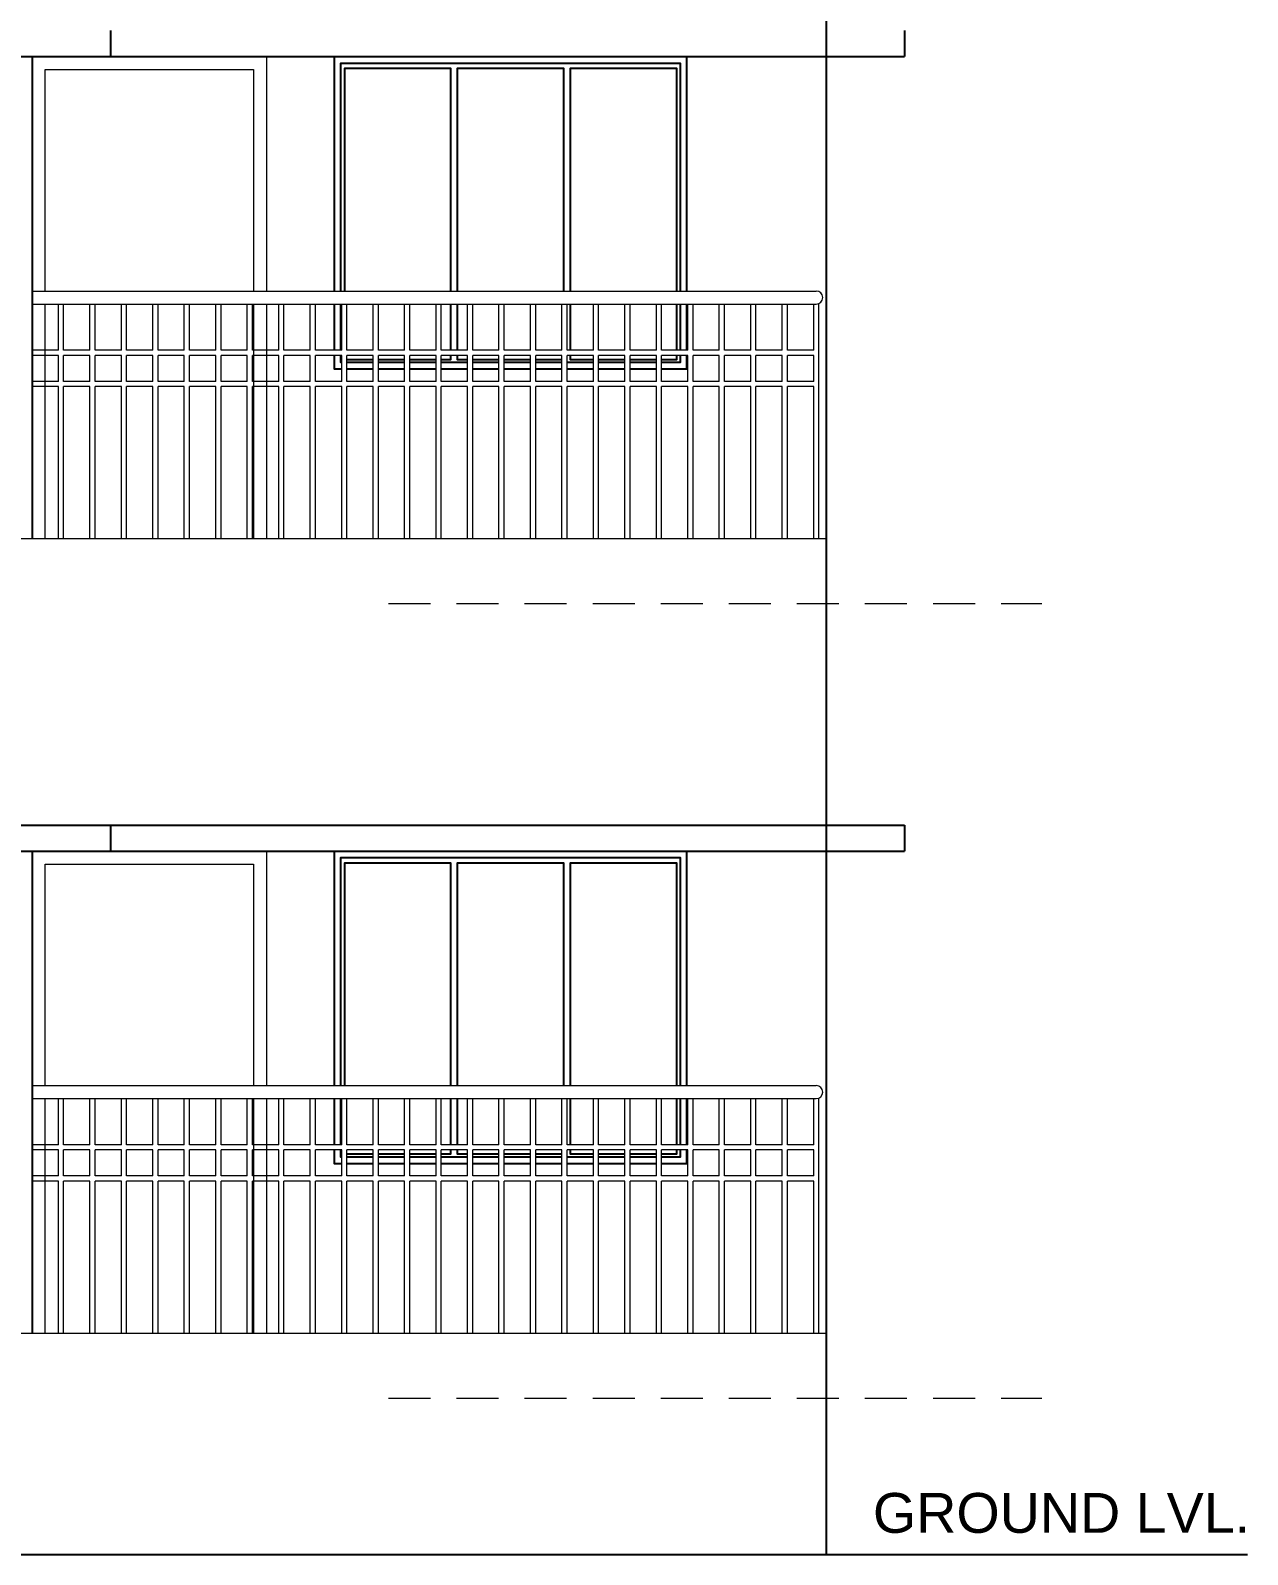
# Model space of a CAD drawing. Header units: metres. Extents: x -1441 to -394, y -133 to 518.
# Drawn here: x -1066.26 to -1061.59, y 33.94 to 39.79 of the extents above; entities that cross this region are included whole.
import ezdxf

# ---------------------------------------------------------------- set-up
doc = ezdxf.new("R2010")
doc.units = ezdxf.units.M
doc.header["$LTSCALE"] = 25.4
doc.linetypes.add('DASHED2', pattern=[9.525, 6.35, -3.175])
doc.layers.get('0').update_dxf_attribs({"linetype": 'CONTINUOUS'})
doc.layers.add('Railing', color=7, linetype='CONTINUOUS')
doc.styles.add('STYLE3', font='arial.ttf')

msp = doc.modelspace()

# ---------------------------------------------------------------- linework, layer by layer
at = {"color": 7}
for p, q in [((-1063.203, 42.7394), (-1063.203, 33.9394)), ((-1062.903, 39.7894), (-1062.903, 39.6894)), ((-1075.3926, 39.6894), (-1062.903, 39.6894)), ((-1063.203, 39.6894), (-1063.203, 33.9394)), ((-1063.203, 39.6894), (-1063.203, 36.7394)), ((-1075.3926, 36.7394), (-1062.903, 36.7394)), ((-1062.903, 36.7394), (-1062.903, 36.6394)), ((-1075.3926, 36.6394), (-1062.903, 36.6394)), ((-1063.203, 36.6394), (-1063.203, 33.9394)), ((-1091.9112, 33.9394), (-1061.5858, 33.9394))]:
    msp.add_line(p, q, dxfattribs=at)
at = {"color": 7, "linetype": 'Continuous'}
for p, q in [((-1065.951, 39.7894), (-1065.951, 39.6894)), ((-1066.251, 39.6894), (-1066.251, 37.8394)), ((-1065.951, 36.7394), (-1065.951, 36.6394)), ((-1066.251, 36.6394), (-1066.251, 34.7894))]:
    msp.add_line(p, q, dxfattribs=at)
at = {"color": 8, "lineweight": 13}
for p, q in [((-1066.251, 38.7894), (-1063.2411, 38.7894)), ((-1066.251, 38.7394), (-1063.2411, 38.7394)), ((-1068.8418, 37.8394), (-1066.251, 37.8394)), ((-1066.251, 37.8394), (-1063.203, 37.8394)), ((-1066.251, 35.7394), (-1063.2411, 35.7394)), ((-1066.251, 35.6894), (-1063.2411, 35.6894)), ((-1068.8418, 34.7894), (-1066.251, 34.7894)), ((-1066.251, 34.7894), (-1063.203, 34.7894))]:
    msp.add_line(p, q, dxfattribs=at)
at = {"color": 8, "linetype": 'DASHED2', "lineweight": 13, "ltscale": 0.001}
for p, q in [((-1064.8833, 37.5894), (-1062.3752, 37.5894)), ((-1064.8833, 34.5394), (-1062.3752, 34.5394))]:
    msp.add_line(p, q, dxfattribs=at)
at = {"color": 8, "linetype": 'Continuous', "lineweight": 13}
for points in [[(-1066.251, 38.7894), (-1066.251, 39.6894), (-1065.351, 39.6894), (-1065.351, 38.7894)], [(-1066.201, 38.7894), (-1066.201, 39.6394), (-1065.401, 39.6394), (-1065.401, 38.7894)], [(-1066.251, 37.8394), (-1066.251, 38.7394)], [(-1066.201, 37.8394), (-1066.201, 38.7394)], [(-1065.401, 38.7394), (-1065.401, 37.8394)], [(-1065.351, 38.7394), (-1065.351, 37.8394)], [(-1066.251, 35.7394), (-1066.251, 36.6394), (-1065.351, 36.6394), (-1065.351, 35.7394)], [(-1066.201, 35.7394), (-1066.201, 36.5894), (-1065.401, 36.5894), (-1065.401, 35.7394)], [(-1066.251, 34.7894), (-1066.251, 35.6894)], [(-1066.201, 34.7894), (-1066.201, 35.6894)], [(-1065.401, 35.6894), (-1065.401, 34.7894)], [(-1065.351, 35.6894), (-1065.351, 34.7894)]]:
    msp.add_lwpolyline(points, dxfattribs=at)
at = {"color": 38, "linetype": 'Continuous'}
for points in [[(-1065.0911, 38.7894), (-1065.0911, 39.6894), (-1063.7387, 39.6894), (-1063.7387, 38.7894)], [(-1065.0661, 38.7894), (-1065.0661, 39.6644), (-1063.7637, 39.6644), (-1063.7637, 38.7894)], [(-1065.0911, 38.5623), (-1065.0911, 38.7394)], [(-1065.0661, 38.5623), (-1065.0661, 38.7394)], [(-1063.7637, 38.7394), (-1063.7637, 38.5623)], [(-1063.7387, 38.7394), (-1063.7387, 38.5623)], [(-1065.063, 38.4894), (-1065.0911, 38.4894), (-1065.0911, 38.5423)], [(-1065.063, 38.5144), (-1065.0661, 38.5144), (-1065.0661, 38.5423)], [(-1064.9422, 38.5144), (-1065.043, 38.5144)], [(-1064.8215, 38.5144), (-1064.9222, 38.5144)], [(-1064.7007, 38.5144), (-1064.8015, 38.5144)], [(-1064.5799, 38.5144), (-1064.6807, 38.5144)], [(-1064.4591, 38.5144), (-1064.5599, 38.5144)], [(-1064.3383, 38.5144), (-1064.4391, 38.5144)], [(-1064.2175, 38.5144), (-1064.3183, 38.5144)], [(-1064.0967, 38.5144), (-1064.1975, 38.5144)], [(-1063.9759, 38.5144), (-1064.0767, 38.5144)], [(-1063.8551, 38.5144), (-1063.9559, 38.5144)], [(-1063.7387, 38.5423), (-1063.7387, 38.4894), (-1063.8351, 38.4894)], [(-1063.7637, 38.5423), (-1063.7637, 38.5144), (-1063.8351, 38.5144)], [(-1064.9422, 38.4894), (-1065.043, 38.4894)], [(-1064.8215, 38.4894), (-1064.9222, 38.4894)], [(-1064.7007, 38.4894), (-1064.8015, 38.4894)], [(-1064.5799, 38.4894), (-1064.6807, 38.4894)], [(-1064.4591, 38.4894), (-1064.5599, 38.4894)], [(-1064.3383, 38.4894), (-1064.4391, 38.4894)], [(-1064.2175, 38.4894), (-1064.3183, 38.4894)], [(-1064.0967, 38.4894), (-1064.1975, 38.4894)], [(-1063.9759, 38.4894), (-1064.0767, 38.4894)], [(-1063.8551, 38.4894), (-1063.9559, 38.4894)], [(-1065.0911, 35.7394), (-1065.0911, 36.6394), (-1063.7387, 36.6394), (-1063.7387, 35.7394)], [(-1065.0661, 35.7394), (-1065.0661, 36.6144), (-1063.7637, 36.6144), (-1063.7637, 35.7394)], [(-1065.0911, 35.5123), (-1065.0911, 35.6894)], [(-1065.0661, 35.5123), (-1065.0661, 35.6894)], [(-1063.7637, 35.6894), (-1063.7637, 35.5123)], [(-1063.7387, 35.6894), (-1063.7387, 35.5123)], [(-1065.063, 35.4394), (-1065.0911, 35.4394), (-1065.0911, 35.4923)], [(-1065.063, 35.4644), (-1065.0661, 35.4644), (-1065.0661, 35.4923)], [(-1064.9422, 35.4644), (-1065.043, 35.4644)], [(-1064.8215, 35.4644), (-1064.9222, 35.4644)], [(-1064.7007, 35.4644), (-1064.8015, 35.4644)], [(-1064.5799, 35.4644), (-1064.6807, 35.4644)], [(-1064.4591, 35.4644), (-1064.5599, 35.4644)], [(-1064.3383, 35.4644), (-1064.4391, 35.4644)], [(-1064.2175, 35.4644), (-1064.3183, 35.4644)], [(-1064.0967, 35.4644), (-1064.1975, 35.4644)], [(-1063.9759, 35.4644), (-1064.0767, 35.4644)], [(-1063.8551, 35.4644), (-1063.9559, 35.4644)], [(-1063.7387, 35.4923), (-1063.7387, 35.4394), (-1063.8351, 35.4394)], [(-1063.7637, 35.4923), (-1063.7637, 35.4644), (-1063.8351, 35.4644)], [(-1064.9422, 35.4394), (-1065.043, 35.4394)], [(-1064.8215, 35.4394), (-1064.9222, 35.4394)], [(-1064.7007, 35.4394), (-1064.8015, 35.4394)], [(-1064.5799, 35.4394), (-1064.6807, 35.4394)], [(-1064.4591, 35.4394), (-1064.5599, 35.4394)], [(-1064.3383, 35.4394), (-1064.4391, 35.4394)], [(-1064.2175, 35.4394), (-1064.3183, 35.4394)], [(-1064.0967, 35.4394), (-1064.1975, 35.4394)], [(-1063.9759, 35.4394), (-1064.0767, 35.4394)], [(-1063.8551, 35.4394), (-1063.9559, 35.4394)]]:
    msp.add_lwpolyline(points, dxfattribs=at)
at = {"color": 144, "linetype": 'Continuous'}
for points in [[(-1065.051, 38.7894), (-1065.051, 39.645), (-1064.6449, 39.645), (-1064.6449, 38.7894)], [(-1064.6178, 38.7894), (-1064.6178, 39.645), (-1064.2117, 39.645), (-1064.2117, 38.7894)], [(-1064.1842, 38.7894), (-1064.1842, 39.645), (-1063.7781, 39.645), (-1063.7781, 38.7894)], [(-1064.6449, 38.7394), (-1064.6449, 38.5623)], [(-1064.6178, 38.5623), (-1064.6178, 38.7394)], [(-1064.1842, 38.5623), (-1064.1842, 38.7394)], [(-1063.7781, 38.7394), (-1063.7781, 38.5623)], [(-1064.9422, 38.5258), (-1065.043, 38.5258)], [(-1064.8215, 38.5258), (-1064.9222, 38.5258)], [(-1064.7007, 38.5258), (-1064.8015, 38.5258)], [(-1064.6449, 38.5423), (-1064.6449, 38.5258), (-1064.6807, 38.5258)], [(-1064.5799, 38.5258), (-1064.6178, 38.5258), (-1064.6178, 38.5423)], [(-1064.4591, 38.5258), (-1064.5599, 38.5258)], [(-1064.3383, 38.5258), (-1064.4391, 38.5258)], [(-1064.2175, 38.5258), (-1064.3183, 38.5258)], [(-1064.0967, 38.5258), (-1064.1842, 38.5258), (-1064.1842, 38.5423)], [(-1063.9759, 38.5258), (-1064.0767, 38.5258)], [(-1063.8551, 38.5258), (-1063.9559, 38.5258)], [(-1063.7781, 38.5423), (-1063.7781, 38.5258), (-1063.8351, 38.5258)], [(-1065.051, 35.7394), (-1065.051, 36.595), (-1064.6449, 36.595), (-1064.6449, 35.7394)], [(-1064.6178, 35.7394), (-1064.6178, 36.595), (-1064.2117, 36.595), (-1064.2117, 35.7394)], [(-1064.1842, 35.7394), (-1064.1842, 36.595), (-1063.7781, 36.595), (-1063.7781, 35.7394)], [(-1064.6449, 35.6894), (-1064.6449, 35.5123)], [(-1064.6178, 35.5123), (-1064.6178, 35.6894)], [(-1064.1842, 35.5123), (-1064.1842, 35.6894)], [(-1063.7781, 35.6894), (-1063.7781, 35.5123)], [(-1064.9422, 35.4758), (-1065.043, 35.4758)], [(-1064.8215, 35.4758), (-1064.9222, 35.4758)], [(-1064.7007, 35.4758), (-1064.8015, 35.4758)], [(-1064.6449, 35.4923), (-1064.6449, 35.4758), (-1064.6807, 35.4758)], [(-1064.5799, 35.4758), (-1064.6178, 35.4758), (-1064.6178, 35.4923)], [(-1064.4591, 35.4758), (-1064.5599, 35.4758)], [(-1064.3383, 35.4758), (-1064.4391, 35.4758)], [(-1064.2175, 35.4758), (-1064.3183, 35.4758)], [(-1064.0967, 35.4758), (-1064.1842, 35.4758), (-1064.1842, 35.4923)], [(-1063.9759, 35.4758), (-1064.0767, 35.4758)], [(-1063.8551, 35.4758), (-1063.9559, 35.4758)], [(-1063.7781, 35.4923), (-1063.7781, 35.4758), (-1063.8351, 35.4758)]]:
    msp.add_lwpolyline(points, dxfattribs=at)
at = {"color": 8, "lineweight": 13}
for centre in [(-1063.2411, 38.7644), (-1063.2411, 35.7144)]:
    msp.add_arc(centre, 0.025, 270, 90, dxfattribs=at)
at = {"layer": 'Railing', "color": 8, "lineweight": 15}
for p, q in [((-1066.1502, 38.5623), (-1066.1502, 38.7394)), ((-1066.1302, 38.5623), (-1066.1302, 38.7394)), ((-1066.0294, 38.5623), (-1066.0294, 38.7394)), ((-1066.0094, 38.5623), (-1066.0094, 38.7394)), ((-1065.9086, 38.5623), (-1065.9086, 38.7394)), ((-1065.8886, 38.5623), (-1065.8886, 38.7394)), ((-1065.7878, 38.5623), (-1065.7878, 38.7394)), ((-1065.7678, 38.5623), (-1065.7678, 38.7394)), ((-1065.667, 38.5623), (-1065.667, 38.7394)), ((-1065.647, 38.5623), (-1065.647, 38.7394)), ((-1065.5462, 38.5623), (-1065.5462, 38.7394)), ((-1065.5262, 38.5623), (-1065.5262, 38.7394)), ((-1065.4254, 38.5623), (-1065.4254, 38.7394)), ((-1065.4054, 38.5623), (-1065.4054, 38.7394)), ((-1065.3046, 38.5623), (-1065.3046, 38.7394)), ((-1065.2846, 38.5623), (-1065.2846, 38.7394)), ((-1065.1838, 38.5623), (-1065.1838, 38.7394)), ((-1065.1638, 38.5623), (-1065.1638, 38.7394)), ((-1065.063, 38.5623), (-1065.063, 38.7394)), ((-1065.043, 38.5623), (-1065.043, 38.7394)), ((-1064.9422, 38.5623), (-1064.9422, 38.7394)), ((-1064.9222, 38.5623), (-1064.9222, 38.7394)), ((-1064.8215, 38.5623), (-1064.8215, 38.7394)), ((-1064.8015, 38.5623), (-1064.8015, 38.7394)), ((-1064.7007, 38.5623), (-1064.7007, 38.7394)), ((-1064.6807, 38.5623), (-1064.6807, 38.7394)), ((-1064.5799, 38.5623), (-1064.5799, 38.7394)), ((-1064.5599, 38.5623), (-1064.5599, 38.7394)), ((-1064.4591, 38.5623), (-1064.4591, 38.7394)), ((-1064.4391, 38.5623), (-1064.4391, 38.7394)), ((-1064.3383, 38.5623), (-1064.3383, 38.7394)), ((-1064.3183, 38.5623), (-1064.3183, 38.7394)), ((-1064.2175, 38.5623), (-1064.2175, 38.7394)), ((-1064.1975, 38.5623), (-1064.1975, 38.7394)), ((-1064.0967, 38.5623), (-1064.0967, 38.7394)), ((-1064.0767, 38.5623), (-1064.0767, 38.7394)), ((-1063.9759, 38.5623), (-1063.9759, 38.7394)), ((-1063.9559, 38.5623), (-1063.9559, 38.7394)), ((-1063.8551, 38.5623), (-1063.8551, 38.7394)), ((-1063.8351, 38.5623), (-1063.8351, 38.7394)), ((-1063.7343, 38.5623), (-1063.7343, 38.7394)), ((-1063.7143, 38.5623), (-1063.7143, 38.7394)), ((-1063.6135, 38.5623), (-1063.6135, 38.7394)), ((-1063.5935, 38.5623), (-1063.5935, 38.7394)), ((-1063.4927, 38.5623), (-1063.4927, 38.7394)), ((-1063.4727, 38.5623), (-1063.4727, 38.7394)), ((-1063.3719, 38.5623), (-1063.3719, 38.7394)), ((-1063.3519, 38.5623), (-1063.3519, 38.7394)), ((-1063.2511, 38.5623), (-1063.2511, 38.7394)), ((-1063.2311, 37.8394), (-1063.2311, 38.7394)), ((-1066.1502, 38.5623), (-1066.251, 38.5623)), ((-1066.0294, 38.5623), (-1066.1302, 38.5623)), ((-1065.9086, 38.5623), (-1066.0094, 38.5623)), ((-1065.7878, 38.5623), (-1065.8886, 38.5623)), ((-1065.667, 38.5623), (-1065.7678, 38.5623)), ((-1065.5462, 38.5623), (-1065.647, 38.5623)), ((-1065.4254, 38.5623), (-1065.5262, 38.5623)), ((-1065.3046, 38.5623), (-1065.4054, 38.5623)), ((-1065.1838, 38.5623), (-1065.2846, 38.5623)), ((-1065.063, 38.5623), (-1065.1638, 38.5623)), ((-1064.9422, 38.5623), (-1065.043, 38.5623)), ((-1064.8215, 38.5623), (-1064.9222, 38.5623)), ((-1064.7007, 38.5623), (-1064.8015, 38.5623)), ((-1064.5799, 38.5623), (-1064.6807, 38.5623)), ((-1064.4591, 38.5623), (-1064.5599, 38.5623)), ((-1064.3383, 38.5623), (-1064.4391, 38.5623)), ((-1064.2175, 38.5623), (-1064.3183, 38.5623)), ((-1064.0967, 38.5623), (-1064.1975, 38.5623)), ((-1063.9759, 38.5623), (-1064.0767, 38.5623)), ((-1063.8551, 38.5623), (-1063.9559, 38.5623)), ((-1063.7343, 38.5623), (-1063.8351, 38.5623)), ((-1063.6135, 38.5623), (-1063.7143, 38.5623)), ((-1063.4927, 38.5623), (-1063.5935, 38.5623)), ((-1063.3719, 38.5623), (-1063.4727, 38.5623)), ((-1063.2511, 38.5623), (-1063.3519, 38.5623)), ((-1066.1502, 38.5423), (-1066.251, 38.5423)), ((-1066.1502, 38.4426), (-1066.1502, 38.5423)), ((-1066.1302, 38.4426), (-1066.1302, 38.5423)), ((-1066.0294, 38.5423), (-1066.1302, 38.5423)), ((-1066.0294, 38.4426), (-1066.0294, 38.5423)), ((-1066.0094, 38.4426), (-1066.0094, 38.5423)), ((-1065.9086, 38.5423), (-1066.0094, 38.5423)), ((-1065.9086, 38.4426), (-1065.9086, 38.5423)), ((-1065.8886, 38.4426), (-1065.8886, 38.5423)), ((-1065.7878, 38.5423), (-1065.8886, 38.5423)), ((-1065.7878, 38.4426), (-1065.7878, 38.5423)), ((-1065.7678, 38.4426), (-1065.7678, 38.5423)), ((-1065.667, 38.5423), (-1065.7678, 38.5423)), ((-1065.667, 38.4426), (-1065.667, 38.5423)), ((-1065.647, 38.4426), (-1065.647, 38.5423)), ((-1065.5462, 38.5423), (-1065.647, 38.5423)), ((-1065.5462, 38.4426), (-1065.5462, 38.5423)), ((-1065.5262, 38.4426), (-1065.5262, 38.5423)), ((-1065.4254, 38.5423), (-1065.5262, 38.5423)), ((-1065.4254, 38.4426), (-1065.4254, 38.5423)), ((-1065.4054, 38.4426), (-1065.4054, 38.5423)), ((-1065.3046, 38.5423), (-1065.4054, 38.5423)), ((-1065.3046, 38.4426), (-1065.3046, 38.5423)), ((-1065.2846, 38.4426), (-1065.2846, 38.5423)), ((-1065.1838, 38.5423), (-1065.2846, 38.5423)), ((-1065.1838, 38.4426), (-1065.1838, 38.5423)), ((-1065.1638, 38.4426), (-1065.1638, 38.5423)), ((-1065.063, 38.5423), (-1065.1638, 38.5423)), ((-1065.063, 38.4426), (-1065.063, 38.5423)), ((-1065.043, 38.4426), (-1065.043, 38.5423)), ((-1064.9422, 38.5423), (-1065.043, 38.5423)), ((-1064.9422, 38.4426), (-1064.9422, 38.5423)), ((-1064.9222, 38.4426), (-1064.9222, 38.5423)), ((-1064.8215, 38.5423), (-1064.9222, 38.5423)), ((-1064.8215, 38.4426), (-1064.8215, 38.5423)), ((-1064.8015, 38.4426), (-1064.8015, 38.5423)), ((-1064.7007, 38.5423), (-1064.8015, 38.5423)), ((-1064.7007, 38.4426), (-1064.7007, 38.5423)), ((-1064.6807, 38.4426), (-1064.6807, 38.5423)), ((-1064.5799, 38.5423), (-1064.6807, 38.5423)), ((-1064.5799, 38.4426), (-1064.5799, 38.5423)), ((-1064.5599, 38.4426), (-1064.5599, 38.5423)), ((-1064.4591, 38.5423), (-1064.5599, 38.5423)), ((-1064.4591, 38.4426), (-1064.4591, 38.5423)), ((-1064.4391, 38.4426), (-1064.4391, 38.5423)), ((-1064.3383, 38.5423), (-1064.4391, 38.5423)), ((-1064.3383, 38.4426), (-1064.3383, 38.5423)), ((-1064.3183, 38.4426), (-1064.3183, 38.5423)), ((-1064.2175, 38.5423), (-1064.3183, 38.5423)), ((-1064.2175, 38.4426), (-1064.2175, 38.5423)), ((-1064.1975, 38.4426), (-1064.1975, 38.5423)), ((-1064.0967, 38.5423), (-1064.1975, 38.5423)), ((-1064.0967, 38.4426), (-1064.0967, 38.5423)), ((-1064.0767, 38.4426), (-1064.0767, 38.5423)), ((-1063.9759, 38.5423), (-1064.0767, 38.5423)), ((-1063.9759, 38.4426), (-1063.9759, 38.5423)), ((-1063.9559, 38.4426), (-1063.9559, 38.5423)), ((-1063.8551, 38.5423), (-1063.9559, 38.5423)), ((-1063.8551, 38.4426), (-1063.8551, 38.5423)), ((-1063.8351, 38.4426), (-1063.8351, 38.5423)), ((-1063.7343, 38.5423), (-1063.8351, 38.5423)), ((-1063.7343, 38.4426), (-1063.7343, 38.5423)), ((-1063.7143, 38.4426), (-1063.7143, 38.5423)), ((-1063.6135, 38.5423), (-1063.7143, 38.5423)), ((-1063.6135, 38.4426), (-1063.6135, 38.5423)), ((-1063.5935, 38.4426), (-1063.5935, 38.5423)), ((-1063.4927, 38.5423), (-1063.5935, 38.5423)), ((-1063.4927, 38.4426), (-1063.4927, 38.5423)), ((-1063.4727, 38.4426), (-1063.4727, 38.5423)), ((-1063.3719, 38.5423), (-1063.4727, 38.5423)), ((-1063.3719, 38.4426), (-1063.3719, 38.5423)), ((-1063.3519, 38.4426), (-1063.3519, 38.5423)), ((-1063.2511, 38.5423), (-1063.3519, 38.5423)), ((-1063.2511, 38.4426), (-1063.2511, 38.5423)), ((-1066.1502, 38.4426), (-1066.251, 38.4426)), ((-1066.0294, 38.4426), (-1066.1302, 38.4426)), ((-1065.9086, 38.4426), (-1066.0094, 38.4426)), ((-1065.7878, 38.4426), (-1065.8886, 38.4426)), ((-1065.667, 38.4426), (-1065.7678, 38.4426)), ((-1065.5462, 38.4426), (-1065.647, 38.4426)), ((-1065.4254, 38.4426), (-1065.5262, 38.4426)), ((-1065.3046, 38.4426), (-1065.4054, 38.4426)), ((-1065.1838, 38.4426), (-1065.2846, 38.4426)), ((-1065.063, 38.4426), (-1065.1638, 38.4426)), ((-1064.9422, 38.4426), (-1065.043, 38.4426)), ((-1064.8215, 38.4426), (-1064.9222, 38.4426)), ((-1064.7007, 38.4426), (-1064.8015, 38.4426)), ((-1064.5799, 38.4426), (-1064.6807, 38.4426)), ((-1064.4591, 38.4426), (-1064.5599, 38.4426)), ((-1064.3383, 38.4426), (-1064.4391, 38.4426)), ((-1064.2175, 38.4426), (-1064.3183, 38.4426)), ((-1064.0967, 38.4426), (-1064.1975, 38.4426)), ((-1063.9759, 38.4426), (-1064.0767, 38.4426)), ((-1063.8551, 38.4426), (-1063.9559, 38.4426)), ((-1063.7343, 38.4426), (-1063.8351, 38.4426)), ((-1063.6135, 38.4426), (-1063.7143, 38.4426)), ((-1063.4927, 38.4426), (-1063.5935, 38.4426)), ((-1063.3719, 38.4426), (-1063.4727, 38.4426)), ((-1063.2511, 38.4426), (-1063.3519, 38.4426)), ((-1066.1502, 38.4226), (-1066.251, 38.4226)), ((-1066.1502, 37.8394), (-1066.1502, 38.4226)), ((-1066.1302, 37.8394), (-1066.1302, 38.4226)), ((-1066.0294, 38.4226), (-1066.1302, 38.4226)), ((-1066.0294, 37.8394), (-1066.0294, 38.4226)), ((-1066.0094, 37.8394), (-1066.0094, 38.4226)), ((-1065.9086, 38.4226), (-1066.0094, 38.4226)), ((-1065.9086, 37.8394), (-1065.9086, 38.4226)), ((-1065.8886, 37.8394), (-1065.8886, 38.4226)), ((-1065.7878, 38.4226), (-1065.8886, 38.4226)), ((-1065.7878, 37.8394), (-1065.7878, 38.4226)), ((-1065.7678, 37.8394), (-1065.7678, 38.4226)), ((-1065.667, 38.4226), (-1065.7678, 38.4226)), ((-1065.667, 37.8394), (-1065.667, 38.4226)), ((-1065.647, 37.8394), (-1065.647, 38.4226)), ((-1065.5462, 38.4226), (-1065.647, 38.4226)), ((-1065.5462, 37.8394), (-1065.5462, 38.4226)), ((-1065.5262, 37.8394), (-1065.5262, 38.4226)), ((-1065.4254, 38.4226), (-1065.5262, 38.4226)), ((-1065.4254, 37.8394), (-1065.4254, 38.4226)), ((-1065.4054, 37.8394), (-1065.4054, 38.4226)), ((-1065.3046, 38.4226), (-1065.4054, 38.4226)), ((-1065.3046, 37.8394), (-1065.3046, 38.4226)), ((-1065.2846, 37.8394), (-1065.2846, 38.4226)), ((-1065.1838, 38.4226), (-1065.2846, 38.4226)), ((-1065.1838, 37.8394), (-1065.1838, 38.4226)), ((-1065.1638, 37.8394), (-1065.1638, 38.4226)), ((-1065.063, 38.4226), (-1065.1638, 38.4226)), ((-1065.063, 37.8394), (-1065.063, 38.4226)), ((-1065.043, 37.8394), (-1065.043, 38.4226)), ((-1064.9422, 38.4226), (-1065.043, 38.4226)), ((-1064.9422, 37.8394), (-1064.9422, 38.4226)), ((-1064.9222, 37.8394), (-1064.9222, 38.4226)), ((-1064.8215, 38.4226), (-1064.9222, 38.4226)), ((-1064.8215, 37.8394), (-1064.8215, 38.4226)), ((-1064.8015, 37.8394), (-1064.8015, 38.4226)), ((-1064.7007, 38.4226), (-1064.8015, 38.4226)), ((-1064.7007, 37.8394), (-1064.7007, 38.4226)), ((-1064.6807, 37.8394), (-1064.6807, 38.4226)), ((-1064.5799, 38.4226), (-1064.6807, 38.4226)), ((-1064.5799, 37.8394), (-1064.5799, 38.4226)), ((-1064.5599, 37.8394), (-1064.5599, 38.4226)), ((-1064.4591, 38.4226), (-1064.5599, 38.4226)), ((-1064.4591, 37.8394), (-1064.4591, 38.4226)), ((-1064.4391, 37.8394), (-1064.4391, 38.4226)), ((-1064.3383, 38.4226), (-1064.4391, 38.4226)), ((-1064.3383, 37.8394), (-1064.3383, 38.4226)), ((-1064.3183, 37.8394), (-1064.3183, 38.4226)), ((-1064.2175, 38.4226), (-1064.3183, 38.4226)), ((-1064.2175, 37.8394), (-1064.2175, 38.4226)), ((-1064.1975, 37.8394), (-1064.1975, 38.4226)), ((-1064.0967, 38.4226), (-1064.1975, 38.4226)), ((-1064.0967, 37.8394), (-1064.0967, 38.4226)), ((-1064.0767, 37.8394), (-1064.0767, 38.4226)), ((-1063.9759, 38.4226), (-1064.0767, 38.4226)), ((-1063.9759, 37.8394), (-1063.9759, 38.4226)), ((-1063.9559, 37.8394), (-1063.9559, 38.4226)), ((-1063.8551, 38.4226), (-1063.9559, 38.4226)), ((-1063.8551, 37.8394), (-1063.8551, 38.4226)), ((-1063.8351, 37.8394), (-1063.8351, 38.4226)), ((-1063.7343, 38.4226), (-1063.8351, 38.4226)), ((-1063.7343, 37.8394), (-1063.7343, 38.4226)), ((-1063.7143, 37.8394), (-1063.7143, 38.4226)), ((-1063.6135, 38.4226), (-1063.7143, 38.4226)), ((-1063.6135, 37.8394), (-1063.6135, 38.4226)), ((-1063.5935, 37.8394), (-1063.5935, 38.4226)), ((-1063.4927, 38.4226), (-1063.5935, 38.4226)), ((-1063.4927, 37.8394), (-1063.4927, 38.4226)), ((-1063.4727, 37.8394), (-1063.4727, 38.4226)), ((-1063.3719, 38.4226), (-1063.4727, 38.4226)), ((-1063.3719, 37.8394), (-1063.3719, 38.4226)), ((-1063.3519, 37.8394), (-1063.3519, 38.4226)), ((-1063.2511, 38.4226), (-1063.3519, 38.4226)), ((-1063.2511, 37.8394), (-1063.2511, 38.4226)), ((-1066.1502, 35.5123), (-1066.1502, 35.6894)), ((-1066.1302, 35.5123), (-1066.1302, 35.6894)), ((-1066.0294, 35.5123), (-1066.0294, 35.6894)), ((-1066.0094, 35.5123), (-1066.0094, 35.6894)), ((-1065.9086, 35.5123), (-1065.9086, 35.6894)), ((-1065.8886, 35.5123), (-1065.8886, 35.6894)), ((-1065.7878, 35.5123), (-1065.7878, 35.6894)), ((-1065.7678, 35.5123), (-1065.7678, 35.6894)), ((-1065.667, 35.5123), (-1065.667, 35.6894)), ((-1065.647, 35.5123), (-1065.647, 35.6894)), ((-1065.5462, 35.5123), (-1065.5462, 35.6894)), ((-1065.5262, 35.5123), (-1065.5262, 35.6894)), ((-1065.4254, 35.5123), (-1065.4254, 35.6894)), ((-1065.4054, 35.5123), (-1065.4054, 35.6894)), ((-1065.3046, 35.5123), (-1065.3046, 35.6894)), ((-1065.2846, 35.5123), (-1065.2846, 35.6894)), ((-1065.1838, 35.5123), (-1065.1838, 35.6894)), ((-1065.1638, 35.5123), (-1065.1638, 35.6894)), ((-1065.063, 35.5123), (-1065.063, 35.6894)), ((-1065.043, 35.5123), (-1065.043, 35.6894)), ((-1064.9422, 35.5123), (-1064.9422, 35.6894)), ((-1064.9222, 35.5123), (-1064.9222, 35.6894)), ((-1064.8215, 35.5123), (-1064.8215, 35.6894)), ((-1064.8015, 35.5123), (-1064.8015, 35.6894)), ((-1064.7007, 35.5123), (-1064.7007, 35.6894)), ((-1064.6807, 35.5123), (-1064.6807, 35.6894)), ((-1064.5799, 35.5123), (-1064.5799, 35.6894)), ((-1064.5599, 35.5123), (-1064.5599, 35.6894)), ((-1064.4591, 35.5123), (-1064.4591, 35.6894)), ((-1064.4391, 35.5123), (-1064.4391, 35.6894)), ((-1064.3383, 35.5123), (-1064.3383, 35.6894)), ((-1064.3183, 35.5123), (-1064.3183, 35.6894)), ((-1064.2175, 35.5123), (-1064.2175, 35.6894)), ((-1064.1975, 35.5123), (-1064.1975, 35.6894)), ((-1064.0967, 35.5123), (-1064.0967, 35.6894)), ((-1064.0767, 35.5123), (-1064.0767, 35.6894)), ((-1063.9759, 35.5123), (-1063.9759, 35.6894)), ((-1063.9559, 35.5123), (-1063.9559, 35.6894)), ((-1063.8551, 35.5123), (-1063.8551, 35.6894)), ((-1063.8351, 35.5123), (-1063.8351, 35.6894)), ((-1063.7343, 35.5123), (-1063.7343, 35.6894)), ((-1063.7143, 35.5123), (-1063.7143, 35.6894)), ((-1063.6135, 35.5123), (-1063.6135, 35.6894)), ((-1063.5935, 35.5123), (-1063.5935, 35.6894)), ((-1063.4927, 35.5123), (-1063.4927, 35.6894)), ((-1063.4727, 35.5123), (-1063.4727, 35.6894)), ((-1063.3719, 35.5123), (-1063.3719, 35.6894)), ((-1063.3519, 35.5123), (-1063.3519, 35.6894)), ((-1063.2511, 35.5123), (-1063.2511, 35.6894)), ((-1063.2311, 34.7894), (-1063.2311, 35.6894)), ((-1066.1502, 35.5123), (-1066.251, 35.5123)), ((-1066.0294, 35.5123), (-1066.1302, 35.5123)), ((-1065.9086, 35.5123), (-1066.0094, 35.5123)), ((-1065.7878, 35.5123), (-1065.8886, 35.5123)), ((-1065.667, 35.5123), (-1065.7678, 35.5123)), ((-1065.5462, 35.5123), (-1065.647, 35.5123)), ((-1065.4254, 35.5123), (-1065.5262, 35.5123)), ((-1065.3046, 35.5123), (-1065.4054, 35.5123)), ((-1065.1838, 35.5123), (-1065.2846, 35.5123)), ((-1065.063, 35.5123), (-1065.1638, 35.5123)), ((-1064.9422, 35.5123), (-1065.043, 35.5123)), ((-1064.8215, 35.5123), (-1064.9222, 35.5123)), ((-1064.7007, 35.5123), (-1064.8015, 35.5123)), ((-1064.5799, 35.5123), (-1064.6807, 35.5123)), ((-1064.4591, 35.5123), (-1064.5599, 35.5123)), ((-1064.3383, 35.5123), (-1064.4391, 35.5123)), ((-1064.2175, 35.5123), (-1064.3183, 35.5123)), ((-1064.0967, 35.5123), (-1064.1975, 35.5123)), ((-1063.9759, 35.5123), (-1064.0767, 35.5123)), ((-1063.8551, 35.5123), (-1063.9559, 35.5123)), ((-1063.7343, 35.5123), (-1063.8351, 35.5123)), ((-1063.6135, 35.5123), (-1063.7143, 35.5123)), ((-1063.4927, 35.5123), (-1063.5935, 35.5123)), ((-1063.3719, 35.5123), (-1063.4727, 35.5123)), ((-1063.2511, 35.5123), (-1063.3519, 35.5123)), ((-1066.1502, 35.4923), (-1066.251, 35.4923)), ((-1066.1502, 35.3926), (-1066.1502, 35.4923)), ((-1066.1302, 35.3926), (-1066.1302, 35.4923)), ((-1066.0294, 35.4923), (-1066.1302, 35.4923)), ((-1066.0294, 35.3926), (-1066.0294, 35.4923)), ((-1066.0094, 35.3926), (-1066.0094, 35.4923)), ((-1065.9086, 35.4923), (-1066.0094, 35.4923)), ((-1065.9086, 35.3926), (-1065.9086, 35.4923)), ((-1065.8886, 35.3926), (-1065.8886, 35.4923)), ((-1065.7878, 35.4923), (-1065.8886, 35.4923)), ((-1065.7878, 35.3926), (-1065.7878, 35.4923)), ((-1065.7678, 35.3926), (-1065.7678, 35.4923)), ((-1065.667, 35.4923), (-1065.7678, 35.4923)), ((-1065.667, 35.3926), (-1065.667, 35.4923)), ((-1065.647, 35.3926), (-1065.647, 35.4923)), ((-1065.5462, 35.4923), (-1065.647, 35.4923)), ((-1065.5462, 35.3926), (-1065.5462, 35.4923)), ((-1065.5262, 35.3926), (-1065.5262, 35.4923)), ((-1065.4254, 35.4923), (-1065.5262, 35.4923)), ((-1065.4254, 35.3926), (-1065.4254, 35.4923)), ((-1065.4054, 35.3926), (-1065.4054, 35.4923)), ((-1065.3046, 35.4923), (-1065.4054, 35.4923)), ((-1065.3046, 35.3926), (-1065.3046, 35.4923)), ((-1065.2846, 35.3926), (-1065.2846, 35.4923)), ((-1065.1838, 35.4923), (-1065.2846, 35.4923)), ((-1065.1838, 35.3926), (-1065.1838, 35.4923)), ((-1065.1638, 35.3926), (-1065.1638, 35.4923)), ((-1065.063, 35.4923), (-1065.1638, 35.4923)), ((-1065.063, 35.3926), (-1065.063, 35.4923)), ((-1065.043, 35.3926), (-1065.043, 35.4923)), ((-1064.9422, 35.4923), (-1065.043, 35.4923)), ((-1064.9422, 35.3926), (-1064.9422, 35.4923)), ((-1064.9222, 35.3926), (-1064.9222, 35.4923)), ((-1064.8215, 35.4923), (-1064.9222, 35.4923)), ((-1064.8215, 35.3926), (-1064.8215, 35.4923)), ((-1064.8015, 35.3926), (-1064.8015, 35.4923)), ((-1064.7007, 35.4923), (-1064.8015, 35.4923)), ((-1064.7007, 35.3926), (-1064.7007, 35.4923)), ((-1064.6807, 35.3926), (-1064.6807, 35.4923)), ((-1064.5799, 35.4923), (-1064.6807, 35.4923)), ((-1064.5799, 35.3926), (-1064.5799, 35.4923)), ((-1064.5599, 35.3926), (-1064.5599, 35.4923)), ((-1064.4591, 35.4923), (-1064.5599, 35.4923)), ((-1064.4591, 35.3926), (-1064.4591, 35.4923)), ((-1064.4391, 35.3926), (-1064.4391, 35.4923)), ((-1064.3383, 35.4923), (-1064.4391, 35.4923)), ((-1064.3383, 35.3926), (-1064.3383, 35.4923)), ((-1064.3183, 35.3926), (-1064.3183, 35.4923)), ((-1064.2175, 35.4923), (-1064.3183, 35.4923)), ((-1064.2175, 35.3926), (-1064.2175, 35.4923)), ((-1064.1975, 35.3926), (-1064.1975, 35.4923)), ((-1064.0967, 35.4923), (-1064.1975, 35.4923)), ((-1064.0967, 35.3926), (-1064.0967, 35.4923)), ((-1064.0767, 35.3926), (-1064.0767, 35.4923)), ((-1063.9759, 35.4923), (-1064.0767, 35.4923)), ((-1063.9759, 35.3926), (-1063.9759, 35.4923)), ((-1063.9559, 35.3926), (-1063.9559, 35.4923)), ((-1063.8551, 35.4923), (-1063.9559, 35.4923)), ((-1063.8551, 35.3926), (-1063.8551, 35.4923)), ((-1063.8351, 35.3926), (-1063.8351, 35.4923)), ((-1063.7343, 35.4923), (-1063.8351, 35.4923)), ((-1063.7343, 35.3926), (-1063.7343, 35.4923)), ((-1063.7143, 35.3926), (-1063.7143, 35.4923)), ((-1063.6135, 35.4923), (-1063.7143, 35.4923)), ((-1063.6135, 35.3926), (-1063.6135, 35.4923)), ((-1063.5935, 35.3926), (-1063.5935, 35.4923)), ((-1063.4927, 35.4923), (-1063.5935, 35.4923)), ((-1063.4927, 35.3926), (-1063.4927, 35.4923)), ((-1063.4727, 35.3926), (-1063.4727, 35.4923)), ((-1063.3719, 35.4923), (-1063.4727, 35.4923)), ((-1063.3719, 35.3926), (-1063.3719, 35.4923)), ((-1063.3519, 35.3926), (-1063.3519, 35.4923)), ((-1063.2511, 35.4923), (-1063.3519, 35.4923)), ((-1063.2511, 35.3926), (-1063.2511, 35.4923)), ((-1066.1502, 35.3926), (-1066.251, 35.3926)), ((-1066.0294, 35.3926), (-1066.1302, 35.3926)), ((-1065.9086, 35.3926), (-1066.0094, 35.3926)), ((-1065.7878, 35.3926), (-1065.8886, 35.3926)), ((-1065.667, 35.3926), (-1065.7678, 35.3926)), ((-1065.5462, 35.3926), (-1065.647, 35.3926)), ((-1065.4254, 35.3926), (-1065.5262, 35.3926)), ((-1065.3046, 35.3926), (-1065.4054, 35.3926)), ((-1065.1838, 35.3926), (-1065.2846, 35.3926)), ((-1065.063, 35.3926), (-1065.1638, 35.3926)), ((-1064.9422, 35.3926), (-1065.043, 35.3926)), ((-1064.8215, 35.3926), (-1064.9222, 35.3926)), ((-1064.7007, 35.3926), (-1064.8015, 35.3926)), ((-1064.5799, 35.3926), (-1064.6807, 35.3926)), ((-1064.4591, 35.3926), (-1064.5599, 35.3926)), ((-1064.3383, 35.3926), (-1064.4391, 35.3926)), ((-1064.2175, 35.3926), (-1064.3183, 35.3926)), ((-1064.0967, 35.3926), (-1064.1975, 35.3926)), ((-1063.9759, 35.3926), (-1064.0767, 35.3926)), ((-1063.8551, 35.3926), (-1063.9559, 35.3926)), ((-1063.7343, 35.3926), (-1063.8351, 35.3926)), ((-1063.6135, 35.3926), (-1063.7143, 35.3926)), ((-1063.4927, 35.3926), (-1063.5935, 35.3926)), ((-1063.3719, 35.3926), (-1063.4727, 35.3926)), ((-1063.2511, 35.3926), (-1063.3519, 35.3926)), ((-1066.1502, 35.3726), (-1066.251, 35.3726)), ((-1066.1502, 34.7894), (-1066.1502, 35.3726)), ((-1066.1302, 34.7894), (-1066.1302, 35.3726)), ((-1066.0294, 35.3726), (-1066.1302, 35.3726)), ((-1066.0294, 34.7894), (-1066.0294, 35.3726)), ((-1066.0094, 34.7894), (-1066.0094, 35.3726)), ((-1065.9086, 35.3726), (-1066.0094, 35.3726)), ((-1065.9086, 34.7894), (-1065.9086, 35.3726)), ((-1065.8886, 34.7894), (-1065.8886, 35.3726)), ((-1065.7878, 35.3726), (-1065.8886, 35.3726)), ((-1065.7878, 34.7894), (-1065.7878, 35.3726)), ((-1065.7678, 34.7894), (-1065.7678, 35.3726)), ((-1065.667, 35.3726), (-1065.7678, 35.3726)), ((-1065.667, 34.7894), (-1065.667, 35.3726)), ((-1065.647, 34.7894), (-1065.647, 35.3726)), ((-1065.5462, 35.3726), (-1065.647, 35.3726)), ((-1065.5462, 34.7894), (-1065.5462, 35.3726)), ((-1065.5262, 34.7894), (-1065.5262, 35.3726)), ((-1065.4254, 35.3726), (-1065.5262, 35.3726)), ((-1065.4254, 34.7894), (-1065.4254, 35.3726)), ((-1065.4054, 34.7894), (-1065.4054, 35.3726)), ((-1065.3046, 35.3726), (-1065.4054, 35.3726)), ((-1065.3046, 34.7894), (-1065.3046, 35.3726)), ((-1065.2846, 34.7894), (-1065.2846, 35.3726)), ((-1065.1838, 35.3726), (-1065.2846, 35.3726)), ((-1065.1838, 34.7894), (-1065.1838, 35.3726)), ((-1065.1638, 34.7894), (-1065.1638, 35.3726)), ((-1065.063, 35.3726), (-1065.1638, 35.3726)), ((-1065.063, 34.7894), (-1065.063, 35.3726)), ((-1065.043, 34.7894), (-1065.043, 35.3726)), ((-1064.9422, 35.3726), (-1065.043, 35.3726)), ((-1064.9422, 34.7894), (-1064.9422, 35.3726)), ((-1064.9222, 34.7894), (-1064.9222, 35.3726)), ((-1064.8215, 35.3726), (-1064.9222, 35.3726)), ((-1064.8215, 34.7894), (-1064.8215, 35.3726)), ((-1064.8015, 34.7894), (-1064.8015, 35.3726)), ((-1064.7007, 35.3726), (-1064.8015, 35.3726)), ((-1064.7007, 34.7894), (-1064.7007, 35.3726)), ((-1064.6807, 34.7894), (-1064.6807, 35.3726)), ((-1064.5799, 35.3726), (-1064.6807, 35.3726)), ((-1064.5799, 34.7894), (-1064.5799, 35.3726)), ((-1064.5599, 34.7894), (-1064.5599, 35.3726)), ((-1064.4591, 35.3726), (-1064.5599, 35.3726)), ((-1064.4591, 34.7894), (-1064.4591, 35.3726)), ((-1064.4391, 34.7894), (-1064.4391, 35.3726)), ((-1064.3383, 35.3726), (-1064.4391, 35.3726)), ((-1064.3383, 34.7894), (-1064.3383, 35.3726)), ((-1064.3183, 34.7894), (-1064.3183, 35.3726)), ((-1064.2175, 35.3726), (-1064.3183, 35.3726)), ((-1064.2175, 34.7894), (-1064.2175, 35.3726)), ((-1064.1975, 34.7894), (-1064.1975, 35.3726)), ((-1064.0967, 35.3726), (-1064.1975, 35.3726)), ((-1064.0967, 34.7894), (-1064.0967, 35.3726)), ((-1064.0767, 34.7894), (-1064.0767, 35.3726)), ((-1063.9759, 35.3726), (-1064.0767, 35.3726)), ((-1063.9759, 34.7894), (-1063.9759, 35.3726)), ((-1063.9559, 34.7894), (-1063.9559, 35.3726)), ((-1063.8551, 35.3726), (-1063.9559, 35.3726)), ((-1063.8551, 34.7894), (-1063.8551, 35.3726)), ((-1063.8351, 34.7894), (-1063.8351, 35.3726)), ((-1063.7343, 35.3726), (-1063.8351, 35.3726)), ((-1063.7343, 34.7894), (-1063.7343, 35.3726)), ((-1063.7143, 34.7894), (-1063.7143, 35.3726)), ((-1063.6135, 35.3726), (-1063.7143, 35.3726)), ((-1063.6135, 34.7894), (-1063.6135, 35.3726)), ((-1063.5935, 34.7894), (-1063.5935, 35.3726)), ((-1063.4927, 35.3726), (-1063.5935, 35.3726)), ((-1063.4927, 34.7894), (-1063.4927, 35.3726)), ((-1063.4727, 34.7894), (-1063.4727, 35.3726)), ((-1063.3719, 35.3726), (-1063.4727, 35.3726)), ((-1063.3719, 34.7894), (-1063.3719, 35.3726)), ((-1063.3519, 34.7894), (-1063.3519, 35.3726)), ((-1063.2511, 35.3726), (-1063.3519, 35.3726)), ((-1063.2511, 34.7894), (-1063.2511, 35.3726))]:
    msp.add_line(p, q, dxfattribs=at)

# ---------------------------------------------------------------- texts
at = {"color": 146, "style": 'STYLE3'}
msp.add_text('GROUND LVL.', height=0.152933, dxfattribs=at).set_placement((-1063.0237, 34.0227))

doc.saveas('drawing.dxf')
